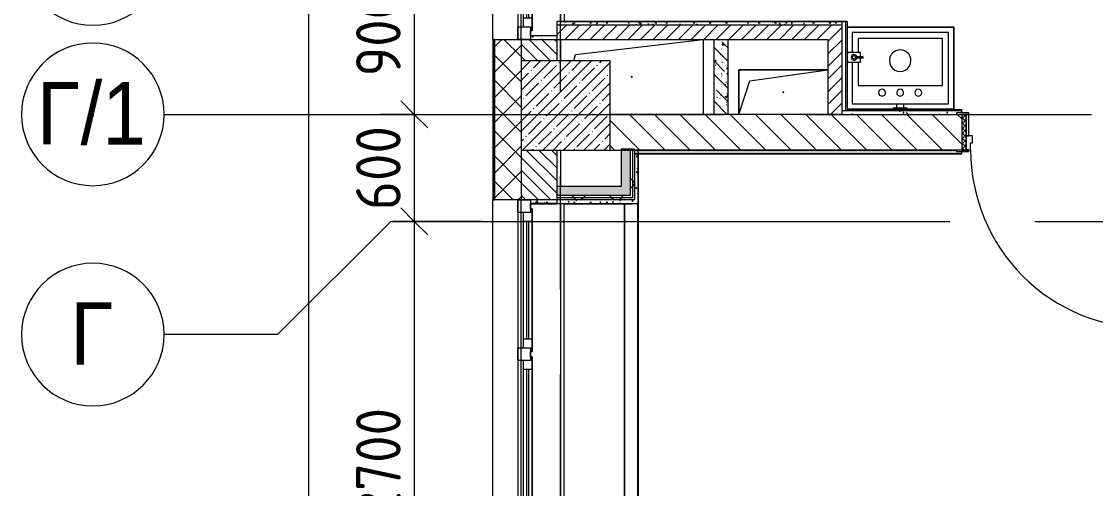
# Model space of a CAD drawing. Header units: millimetres. Extents: x -2911 to 185427, y -8553 to 29000.
# Drawn here: x -2911 to 3110, y 9002 to 11621 of the extents above; entities that cross this region are included whole.
import ezdxf

# ---------------------------------------------------------------- set-up
doc = ezdxf.new("R2010")
doc.units = ezdxf.units.MM
doc.linetypes.add('Осевая', pattern=[3175, 635, -476.25, 1587.5, -476.25])
for name, color, linetype, lineweight in [('A-ANNO-DIMS', 7, 'Continuous', 9), ('A-ANNO-DIMS-100', 7, 'Continuous', 9), ('A-DOOR', 7, 'Continuous', 9), ('A-DOOR-1', 7, 'Continuous', 13), ('A-DOOR-FRAM', 7, 'Continuous', 13), ('A-DOOR-FRAM-1', 7, 'Continuous', 9), ('A-GENM', 7, 'Continuous', 9), ('A-GLAZ', 7, 'Continuous', 9), ('A-GLAZ-1', 7, 'Continuous', 13), ('A-WALL', 7, 'Continuous', 9), ('I-WALL', 7, 'Continuous', 9), ('P-SANR-FIXT', 7, 'Continuous', 9), ('P-SANR-FIXT-1', 7, 'Continuous', 13), ('S-COLS', 7, 'Continuous', 9), ('Оси', 7, 'Continuous', 9), ('Оси-1', 7, 'Continuous', 20), ('Оси-2', 7, 'Осевая', 9)]:
    doc.layers.add(name, color=color, linetype=linetype, lineweight=lineweight)
for name, color, linetype, lineweight, true_color in [('A-WALL-1', 7, 'Continuous', 9, 0x3c3c3c), ('A-WALL-FNSH-1', 7, 'Continuous', 9, 0x3c3c3c), ('I-FURN-1', 7, 'Continuous', 9, 0xf0f0f0)]:
    doc.layers.add(name, color=color, linetype=linetype, lineweight=lineweight, true_color=true_color)
doc.styles.add('Arial', font='arial.ttf', dxfattribs={"width": 0.9, "height": 350})
doc.styles.add('ISOCPEUR', font='isocpeur.ttf', dxfattribs={"width": 0.9, "height": 250})
doc.dimstyles.new('ISO-2_5_0_9К_БОЛЬШОЙ', dxfattribs={"dimscale": 304.8, "dimtxt": 248.995294, "dimasz": 0.492126, "dimexe": 0.393701, "dimexo": 0.984252, "dimgap": 0, "dimtad": 1, "dimdec": 0, "dimrnd": 10, "dimzin": 0, "dimdsep": 46, "dimtxsty": 'ISOCPEUR', "dimblk1": 'OBLIQUE', "dimblk2": 'OBLIQUE', "dimsah": 1, "dimcen": 0.09, "dimdle": 0.393701, "dimazin": 0, "dimtfac": 1, "dimtdec": 4, "dimtix": 1, "dimtmove": 0, "dimatfit": 3, "dimfxl": 1, "dimtvp": 1, "dimtolj": 1, "dimtzin": 0, "dimarcsym": 2})
doc.dimstyles.new('ISO-2_5_0_9К_БОЛЬШОЙ_1', dxfattribs={"dimscale": 304.8, "dimtxt": 248.995294, "dimasz": 0.492126, "dimexe": 0.393701, "dimexo": 0.984252, "dimgap": 0, "dimtad": 1, "dimdec": 0, "dimrnd": 10, "dimzin": 0, "dimdsep": 46, "dimtxsty": 'ISOCPEUR', "dimblk1": 'OBLIQUE', "dimblk2": 'OBLIQUE', "dimsah": 1, "dimcen": 0.09, "dimdle": 0.393701, "dimazin": 0, "dimtfac": 1, "dimtdec": 4, "dimtix": 1, "dimtmove": 2, "dimatfit": 3, "dimfxl": 1, "dimtvp": 1, "dimtolj": 1, "dimtzin": 0, "dimarcsym": 2})
pattern_1 = [(45, (0, 0), (-35.35534, 35.35534), [])]
pattern_2 = [(0, (0, 0), (121.92, 30.48), [10.058, -81.382, 10.058, -81.382, -487.68]), (0, (0, 0), (121.92, 30.48), [-182.88, 10.058, -172.822, 10.058, -81.382, -213.36]), (0, (0, 0), (121.92, 30.48), [-457.2, 10.058, -50.902, 10.058, -142.342]), (120, (45.72, 15.24), (-87.356454, 90.34582), [10.058, -81.382, 10.058, -81.382, -487.68]), (120, (45.72, 15.24), (-87.356454, 90.34582), [-182.88, 10.058, -172.822, 10.058, -81.382, -213.36]), (120, (45.72, 15.24), (-87.356454, 90.34582), [-457.2, 10.058, -50.902, 10.058, -142.342]), (240, (60.96, 76.2), (-34.563546, -120.82582), [10.058, -81.382, 10.058, -81.382, -487.68]), (240, (60.96, 76.2), (-34.563546, -120.82582), [-182.88, 10.058, -172.822, 10.058, -81.382, -213.36]), (240, (60.96, 76.2), (-34.563546, -120.82582), [-457.2, 10.058, -50.902, 10.058, -142.342])]
pattern_3 = [(45, (0, 0), (-106.066, 106.066), []), (135, (0, 0), (-106.066, -106.066), [])]

# ---------------------------------------------------------------- blocks, each defined once
blk = doc.blocks.new('110_Дверь_СКБ_1Ст_Внутренняя1 - Д-4к_п__1100x2100h_Артистические EI30-33310874-План размещения напольных электротехнических лючков и розеток 2 этажа в осях 1-12')
at = {"layer": 'A-DOOR'}
h = blk.add_hatch(dxfattribs=at)
h.set_pattern_fill('FP_13', color=256, style=0, pattern_type=2)
h.set_pattern_definition([(135, (1751.41, 164.685), (-14.14214, -14.14214), []), (225, (1751.41, 164.685), (14.14214, -14.14214), [])])
h.paths.add_polyline_path([(537.5, 100), (537.5, -100), (562.5, -100), (562.5, 100)])
at = {"layer": 'A-DOOR-FRAM-1'}
h = blk.add_hatch(dxfattribs=at)
h.set_pattern_fill('FP_14', color=256, style=0, pattern_type=2)
h.set_pattern_definition([(45, (-371.384, 164.685), (-14.1421, 14.1421), []), (135, (-371.384, 164.685), (-14.1421, -14.1421), [])])
h.paths.add_polyline_path([(-512.5, 100), (-537.5, 100), (-537.5, -100), (-512.5, -100)])
at = {"layer": 'A-DOOR'}
blk.add_arc((-487.5, 100), 1000, 360, 90, dxfattribs=at)
at = {"layer": 'A-DOOR-1'}
for p, q in [((-487.5, 1100), (-487.5, 100)), ((-447.5, 1100), (-487.5, 1100)), ((-447.5, 100), (-447.5, 1100)), ((-487.5, 100), (-447.5, 100))]:
    blk.add_line(p, q, dxfattribs=at)
at = {"layer": 'A-DOOR-FRAM'}
for p, q in [((-497.5, 108), (-567.5, 108)), ((-567.5, 108), (-567.5, 100)), ((-567.5, 100), (-497.5, 100)), ((-512.5, 100), (-537.5, 100)), ((-537.5, 100), (-537.5, -100)), ((-487.5, 100), (-512.5, 100)), ((-512.5, 100), (-512.5, 20)), ((-512.5, -100), (-512.5, 100)), ((-497.5, 100), (-512.5, 100)), ((-512.5, 100), (-512.5, 99)), ((-512.5, 99), (-497.5, 99)), ((-497.5, 100), (-497.5, 108)), ((-497.5, 99), (-497.5, 100)), ((-487.5, 60), (-487.5, 100)), ((512.5, 100), (512.5, 60)), ((537.5, 100), (512.5, 100)), ((592.5, 108), (522.5, 108)), ((522.5, 108), (522.5, 100)), ((537.5, 100), (522.5, 100)), ((522.5, 100), (522.5, 99)), ((522.5, 100), (592.5, 100)), ((522.5, 99), (537.5, 99)), ((537.5, 20), (537.5, 100)), ((562.5, 100), (537.5, 100)), ((537.5, 100), (537.5, -100)), ((537.5, 99), (537.5, 100)), ((562.5, -100), (562.5, 100)), ((592.5, 100), (592.5, 108)), ((-512.5, 20), (-477.5, 20)), ((-497.5, 20), (-512.5, 20)), ((-512.5, 20), (-512.5, -100)), ((-497.5, -100), (-497.5, 20)), ((-477.5, 60), (-487.5, 60)), ((-477.5, 20), (-477.5, 60)), ((512.5, 60), (502.5, 60)), ((502.5, 60), (502.5, 20)), ((502.5, 20), (537.5, 20)), ((537.5, 20), (522.5, 20)), ((522.5, 20), (522.5, -100)), ((537.5, -100), (537.5, 20)), ((-497.5, -100), (-567.5, -100)), ((-567.5, -100), (-567.5, -108)), ((-567.5, -108), (-497.5, -108)), ((-537.5, -100), (-512.5, -100)), ((-512.5, -100), (-497.5, -100)), ((-497.5, -108), (-497.5, -100)), ((522.5, -100), (537.5, -100)), ((592.5, -100), (522.5, -100)), ((522.5, -100), (522.5, -108)), ((522.5, -108), (592.5, -108)), ((537.5, -100), (562.5, -100)), ((592.5, -108), (592.5, -100))]:
    blk.add_line(p, q, dxfattribs=at)
blk = doc.blocks.new('GM_Отверстие прямоугольное _в плите_ - Отверстие-21608348-План размещения напольных электротехнических лючков и розеток 2 этажа в осях 1-12')
at = {"layer": 'A-GENM'}
for p, q in [((-250, -125), (-250, 125)), ((-250, 125), (250, 125)), ((250, 125), (-250, 125)), ((-250, 125), (-250, -125)), ((-187.5, 62.5), (250, 125)), ((-250, -125), (-187.5, 62.5))]:
    blk.add_line(p, q, dxfattribs=at)
for start, end in [(360, 180), (180, 360)]:
    blk.add_arc((0, 0), 2.5, start, end, dxfattribs=at)
blk = doc.blocks.new('GM_Отверстие прямоугольное _в плите_ - Отверстие-22237344-План размещения напольных электротехнических лючков и розеток 2 этажа в осях 1-12')
at = {"layer": 'A-GENM'}
for p, q in [((-316, 126), (400, 210)), ((400, 210), (400, -210)), ((-325, 90), (-316, 126))]:
    blk.add_line(p, q, dxfattribs=at)
for start, end in [(360, 180), (180, 360)]:
    blk.add_arc((0, 0), 2.5, start, end, dxfattribs=at)
blk = doc.blocks.new('120_Окно_СКБ_1Ст - 120_Окно_СКБ_1Ст_1600х2500_h_ 2-22959204-План размещения напольных электротехнических лючков и розеток 2 этажа в осях 1-12')
at = {"layer": 'A-GLAZ'}
for p, q in [((800, -57), (-800, -57)), ((-680, -107), (680, -107)), ((680, -117), (-680, -117)), ((-780, -127), (-750, -127)), ((750, -127), (780, -127))]:
    blk.add_line(p, q, dxfattribs=at)
at = {"layer": 'A-GLAZ-1'}
for p, q in [((-800, -127), (-800, -57)), ((-800, -57), (-730, -57)), ((-730, -57), (-730, -127)), ((730, -127), (730, -57)), ((730, -57), (800, -57)), ((800, -57), (800, -127)), ((730, -87), (-730, -87)), ((-730, -87), (-730, -127)), ((-680, -137), (-680, -87)), ((680, -137), (680, -87)), ((730, -127), (730, -87)), ((-730, -127), (-800, -127)), ((-730, -127), (-750, -127)), ((-750, -127), (-750, -137)), ((-750, -137), (750, -137)), ((750, -137), (-750, -137)), ((800, -127), (730, -127)), ((750, -127), (730, -127)), ((750, -137), (750, -127))]:
    blk.add_line(p, q, dxfattribs=at)
blk = doc.blocks.new('120_Окно_СКБ_2Ст - 120_Окно_СКБ_2Ст 2100х2500 _мал створка справа_-22445857-План размещения напольных электротехнических лючков и розеток 2 этажа в осях 1-12')
at = {"layer": 'A-GLAZ'}
for p, q in [((1050, -57), (-1050, -57)), ((-930, -107), (100, -107)), ((100, -117), (-930, -117)), ((270, -107), (930, -107)), ((930, -117), (270, -117)), ((-1030, -127), (-1000, -127)), ((170, -127), (200, -127)), ((1000, -127), (1030, -127))]:
    blk.add_line(p, q, dxfattribs=at)
at = {"layer": 'A-GLAZ-1'}
for p, q in [((-1050, -127), (-1050, -57)), ((-1050, -57), (-980, -57)), ((-980, -57), (-980, -127)), ((150, -127), (150, -57)), ((150, -57), (220, -57)), ((220, -57), (220, -127)), ((980, -127), (980, -57)), ((980, -57), (1050, -57)), ((1050, -57), (1050, -127)), ((150, -87), (-980, -87)), ((-980, -87), (-980, -127)), ((-930, -137), (-930, -87)), ((100, -137), (100, -87)), ((150, -127), (150, -87)), ((980, -87), (220, -87)), ((220, -87), (220, -127)), ((270, -137), (270, -87)), ((930, -137), (930, -87)), ((980, -127), (980, -87)), ((-980, -127), (-1050, -127)), ((-980, -127), (-1000, -127)), ((-1000, -127), (-1000, -137)), ((-1000, -137), (170, -137)), ((170, -137), (-1000, -137)), ((220, -127), (150, -127)), ((170, -127), (150, -127)), ((170, -137), (170, -127)), ((220, -127), (200, -127)), ((200, -127), (200, -137)), ((200, -137), (1000, -137)), ((1000, -137), (200, -137)), ((1050, -127), (980, -127)), ((1000, -127), (980, -127)), ((1000, -137), (1000, -127))]:
    blk.add_line(p, q, dxfattribs=at)
blk = doc.blocks.new('BSC_Колонна _Прямоугольная - 500х500-V67-План размещения напольных электротехнических лючков и розеток 2 этажа в осях 1-12')
at = {"layer": 'S-COLS'}
h = blk.add_hatch(dxfattribs=at)
h.set_pattern_fill('FP_76', color=256, style=0, pattern_type=2)
h.set_pattern_definition([(45, (-140, -11150), (-57.0246, 57.0246), []), (45, (-82.975, -11150), (-57.0246, 57.0246), [100.806, -20.161, 3.353, -16.808])])
h.paths.add_polyline_path([(-250, -250), (250, -250), (250, 250), (-250, 250)])
for p, q in [((250, 250), (-250, 250)), ((-250, 250), (-250, -250)), ((250, -250), (250, 250)), ((-250, -250), (250, -250))]:
    blk.add_line(p, q, dxfattribs=at)
blk = doc.blocks.new('сифон - Для раковины-30615598-План размещения напольных электротехнических лючков и розеток 2 этажа в осях 1-12')
at = {"layer": 'P-SANR-FIXT'}
for p, q in [((200, 40), (191.1, 40)), ((191.1, -40), (191.1, 40)), ((200, 40), (200, -40)), ((191.1, -40), (200, -40))]:
    blk.add_line(p, q, dxfattribs=at)
at = {"layer": 'P-SANR-FIXT-1'}
for p, q in [((191.1, 20), (168.5, 20)), ((168.5, -20), (191.1, -20))]:
    blk.add_line(p, q, dxfattribs=at)
blk = doc.blocks.new('TOY_Диспансер мыло - Дозатор Elegance new 11654 019001 хром-30642362-План размещения напольных электротехнических лючков и розеток 2 этажа в осях 1-12')
at = {"layer": 'A-GENM'}
for p, q in [((97.5, 79.7), (97.5, 12)), ((122.2, 81.7), (99.5, 81.7)), ((122.2, 81.7), (102.9, 81.7)), ((127.9, 96.6), (122.2, 96.6)), ((122.2, 96.6), (122.2, 81.7)), ((122.2, 82.7), (122.2, 55.3)), ((127.9, 81.7), (127.9, 96.6)), ((127.9, 55.3), (127.9, 82.7)), ((146.9, 81.7), (127.9, 81.7)), ((150.5, 81.7), (127.9, 81.7)), ((152.5, 12), (152.5, 79.7)), ((99.5, 10), (105, 10)), ((145, 10), (105, 10)), ((105, 10), (105, 7.5)), ((145, 7.5), (145, 10)), ((145, 10), (150.5, 10))]:
    blk.add_line(p, q, dxfattribs=at)
blk.add_circle((125, 45.7), 10, dxfattribs=at)
for centre, radius, start, end in [((99.5, 79.7), 2, 90, 180), ((125, 45.7), 15.7, 100.43534, 79.36502), ((150.5, 79.7), 2, 360, 90), ((99.5, 12), 2, 180, 270), ((150.5, 12), 2, 270, 360)]:
    blk.add_arc(centre, radius, start, end, dxfattribs=at)
blk = doc.blocks.new('Мойка кухонная - Раковина Roca Victoria-N Unik 600х460 мм-V159-План размещения напольных электротехнических лючков и розеток 2 этажа в осях 1-12')
at = {"layer": 'P-SANR-FIXT'}
for p, q in [((270, 0), (-270, 0)), ((-270, 0), (-270, -400)), ((270, -232.1), (270, 0)), ((236.1, -102.3), (-236.6, -102.3)), ((-236.6, -102.3), (-236.6, -366.4)), ((236.1, -232.1), (236.1, -102.3)), ((236.1, -366.4), (236.1, -287.1)), ((270, -400), (270, -287.1)), ((-270, -400), (270, -400)), ((-236.6, -366.4), (236.1, -366.4))]:
    blk.add_line(p, q, dxfattribs=at)
for centre, radius, start, end in [((-101.6, -61.9), 19, 90, 180), ((-101.6, -61.9), 19, 360, 90), ((0, -61.9), 19, 360, 180), ((101.6, -61.9), 19.1, 360, 180), ((-101.6, -61.9), 19, 180, 270), ((-101.6, -61.9), 19.1, 270, 360), ((0, -61.9), 19, 180, 360), ((101.6, -61.9), 19.1, 180, 360), ((0, -241.3), 60.5, 360, 180), ((0, -241.3), 60.5, 180, 360)]:
    blk.add_arc(centre, radius, start, end, dxfattribs=at)
blk = doc.blocks.new('Зашивка приборов отопления42 - Зашивка приборов отопления-33374801-План размещения напольных электротехнических лючков и розеток 2 этажа в осях 1-12')
at = {"layer": 'A-WALL'}
for p, q in [((37471.9, 23439), (35391.9, 23439)), ((35391.9, 23079), (37471.9, 23079)), ((37471.9, 23079), (35391.9, 23079)), ((35391.9, 23004), (37471.9, 23004))]:
    blk.add_line(p, q, dxfattribs=at)
blk = doc.blocks.new('Ось сетки - D8-29747960-План размещения напольных электротехнических лючков и розеток 2 этажа в осях 1-12')
at = {"layer": 'Оси-1'}
for start, end in [(360, 180), (180, 360)]:
    blk.add_arc((0, 0), 4, start, end, dxfattribs=at)
blk = doc.blocks.new('DIMBLOCK19-План размещения напольных электротехнических лючков и розеток 2 этажа в осях 1-12')
at = {"layer": 'A-ANNO-DIMS-100', "lineweight": 20}
for p, q in [((-708.7, 12000), (-783.7, 12075)), ((-708.7, 12000), (-633.7, 11925)), ((-708.7, 11100), (-783.7, 11175)), ((-708.7, 11100), (-633.7, 11025))]:
    blk.add_line(p, q, dxfattribs=at)
at = {"layer": 'A-ANNO-DIMS-100'}
for p, q in [((-333.7, 12000), (-828.7, 12000)), ((-708.7, 12000), (-708.7, 11100)), ((-708.7, 12000), (-333.7, 12000)), ((-902.6, 11100), (-588.7, 11100)), ((-708.7, 11100), (-902.6, 11100))]:
    blk.add_line(p, q, dxfattribs=at)
at = {"layer": 'A-ANNO-DIMS-100', "color": 0, "insert": (-1035.3, 11313), "char_height": 250, "width": 568.858, "attachment_point": 1, "rotation": 90, "line_spacing_factor": 1.149209, "style": 'ISOCPEUR'}
blk.add_mtext('900', dxfattribs=at)
blk = doc.blocks.new('_Oblique')
at = {"color": 0, "linetype": 'ByBlock', "lineweight": -2}
blk.add_line((-0.5, -0.5), (0.5, 0.5), dxfattribs=at)
blk = doc.blocks.new('DIMBLOCK20-План размещения напольных электротехнических лючков и розеток 2 этажа в осях 1-12')
at = {"layer": 'A-ANNO-DIMS-100', "lineweight": 20}
for p, q in [((-708.7, 11100), (-783.7, 11175)), ((-708.7, 11100), (-633.7, 11025)), ((-708.7, 10500), (-783.7, 10575)), ((-708.7, 10500), (-633.7, 10425))]:
    blk.add_line(p, q, dxfattribs=at)
at = {"layer": 'A-ANNO-DIMS-100'}
for p, q in [((-902.6, 11100), (-588.7, 11100)), ((-708.7, 11100), (-902.6, 11100)), ((-708.7, 11100), (-708.7, 10500)), ((-333.7, 10500), (-828.7, 10500)), ((-708.7, 10500), (-333.7, 10500))]:
    blk.add_line(p, q, dxfattribs=at)
at = {"layer": 'A-ANNO-DIMS-100', "color": 0, "insert": (-1035.3, 10563), "char_height": 250, "width": 568.858, "attachment_point": 1, "rotation": 90, "line_spacing_factor": 1.149209, "style": 'ISOCPEUR'}
blk.add_mtext('600', dxfattribs=at)
blk = doc.blocks.new('DIMBLOCK21-План размещения напольных электротехнических лючков и розеток 2 этажа в осях 1-12')
at = {"layer": 'A-ANNO-DIMS-100', "lineweight": 20}
for p, q in [((-708.7, 10500), (-783.7, 10575)), ((-708.7, 10500), (-633.7, 10425)), ((-708.7, 7800), (-783.7, 7875)), ((-708.7, 7800), (-633.7, 7725))]:
    blk.add_line(p, q, dxfattribs=at)
at = {"layer": 'A-ANNO-DIMS-100'}
for p, q in [((-333.7, 10500), (-828.7, 10500)), ((-708.7, 10500), (-708.7, 7800)), ((-708.7, 10500), (-333.7, 10500)), ((-902.6, 7800), (-588.7, 7800)), ((-708.7, 7800), (-902.6, 7800))]:
    blk.add_line(p, q, dxfattribs=at)
at = {"layer": 'A-ANNO-DIMS-100', "color": 0, "insert": (-1035.3, 8834), "char_height": 250, "width": 758.478, "attachment_point": 1, "rotation": 90, "line_spacing_factor": 1.149209, "style": 'ISOCPEUR'}
blk.add_mtext('2700', dxfattribs=at)
blk = doc.blocks.new('DIMBLOCK24-План размещения напольных электротехнических лючков и розеток 2 этажа в осях 1-12')
at = {"layer": 'A-ANNO-DIMS-100'}
for p, q in [((-1301.6, 27120), (-1301.6, -120)), ((-1495.5, 27000), (-1181.6, 27000)), ((-1301.6, 27000), (-1495.5, 27000)), ((-1495.5, 0), (-1181.6, 0)), ((-1301.6, 0), (-1495.5, 0))]:
    blk.add_line(p, q, dxfattribs=at)
at = {"layer": 'A-ANNO-DIMS-100', "lineweight": 20}
for p, q in [((-1301.6, 27000), (-1376.6, 27075)), ((-1301.6, 27000), (-1226.6, 26925)), ((-1301.6, 0), (-1376.6, 75)), ((-1301.6, 0), (-1226.6, -75))]:
    blk.add_line(p, q, dxfattribs=at)
at = {"layer": 'A-ANNO-DIMS-100', "color": 0, "insert": (-1628.2, 13572), "char_height": 250, "width": 948.097, "attachment_point": 1, "rotation": 90, "line_spacing_factor": 1.149209, "style": 'ISOCPEUR'}
blk.add_mtext('27000', dxfattribs=at)

msp = doc.modelspace()

# ---------------------------------------------------------------- hatches: boundary and pattern name
at = {"layer": 'A-WALL'}
h = msp.add_hatch(dxfattribs=at)
h.set_pattern_fill('FP_12', color=256, style=0, pattern_type=2)
h.set_pattern_definition([(45, (0, 0), (-70.7107, 70.7107), []), (135, (0, 0), (-70.7107, -70.7107), [])])
h.paths.add_polyline_path([(-110, -100), (-110, 5220), (-260, 5220), (-260, -100)])
h.paths.add_polyline_path([(-260, 7320), (-110, 7320), (-110, 8520), (-260, 8520), (-260, 7510.9)])
h.paths.add_polyline_path([(-110, 10620), (-110, 11520), (-260, 11520), (-260, 10620)])
h.paths.add_polyline_path([(-260, 13120), (-110, 13120), (-110, 15350), (-260, 15350), (-260, 14836.5)])
h = msp.add_hatch(dxfattribs=at)
h.set_pattern_fill('FP_16', color=256, style=0, pattern_type=2)
h.set_pattern_definition([(135, (0, 0), (-35.35534, -35.35534), [])])
h.paths.add_polyline_path([(-110, 7900), (90, 7900), (90, 8520), (-110, 8520)])
h.paths.add_polyline_path([(-110, 10620), (90, 10620), (90, 10900), (-110, 10900), (-110, 10650.5)])
h.paths.add_polyline_path([(-52.9, 11400), (90, 11400), (90, 11520), (-110, 11520), (-110, 11400)])
h.paths.add_polyline_path([(90, 13120), (90, 14700), (-110, 14700), (-110, 13120)])
at = {"layer": 'I-WALL'}
h = msp.add_hatch(dxfattribs=at)
h.set_pattern_fill('FP_87', color=256, style=0, pattern_type=2)
h.set_pattern_definition(pattern_2)
h.paths.add_polyline_path([(1690, 11600), (1690, 11620), (90, 11620), (90, 11600), (1462, 11600)])
h = msp.add_hatch(dxfattribs=at)
h.set_pattern_fill('FP_39', color=256, style=0, pattern_type=2)
h.set_pattern_definition(pattern_1)
h.paths.add_polyline_path([(1610, 11520), (1690, 11520), (1690, 11600), (90, 11600), (90, 11520), (1462, 11520)])
h = msp.add_hatch(dxfattribs=at)
h.set_pattern_fill('FP_87', color=256, style=0, pattern_type=2)
h.set_pattern_definition(pattern_2)
h.paths.add_polyline_path([(90, 11520), (90, 11540), (-58, 11540), (-58, 11520)])
h = msp.add_hatch(dxfattribs=at)
h.set_pattern_fill('FP_40', color=256, style=0, pattern_type=2)
h.set_pattern_definition([(135, (0, 0), (-75.4342, -75.4342), [106.68, -17.78, 3.556, -17.78]), (135, (0, 75.39), (-75.4342, -75.4342), []), (50, (0, 0), (127.5292, -11.1576), [13.335, -146.685]), (355, (0, 0), (-24.6697, 133.74), [10.668, -117.348]), (100.451, (10.63, -0.93), (102.8597, 122.5818), [11.333, -124.663]), (46.184, (0, 35.56), (189.7552, -29.4304), [20.002, -220.027]), (96.636, (15.81, 33.1), (166.1822, 173.1996), [17, -186.995]), (351.184, (0, 35.56), (166.184, 173.1976), [16.002, -176.022]), (21, (17.78, 26.67), (106.1303, -71.586), [13.335, -146.685]), (326, (17.78, 26.67), (43.2619, 128.9318), [10.668, -117.348]), (71.451, (26.62, 20.7), (149.392, 57.345), [11.333, -124.663]), (37.5, (0, 0), (2.16223, 59.18836), [3.353, -112.573, 3.353, -115.773, -117.792]), (37.5, (0, 0), (2.16223, 59.18836), [-235.052, 3.353, -114.44]), (7.5, (0, 0), (46.77386, 70.12615), [3.353, -64.567, 3.353, -109.906, -44.894]), (7.5, (0, 0), (46.77386, 70.12615), [-181.178, 3.353, -41.542]), (327.5, (-39.65, 0), (94.91367, -4.0101), [3.353, -41.097, 3.353, -135.331, -184.023]), (327.5, (-39.65, 0), (94.91367, -4.0101), [-183.134, 3.353, -180.67]), (317.5, (-57.43, 0), (103.6906, 17.7988), [3.353, -54.432, 3.353, -88.748, -130.683]), (317.5, (-57.43, 0), (103.6906, 17.7988), [-149.885, 3.353, -127.33])])
h.paths.add_polyline_path([(1050, 11100), (1050, 11520), (970, 11520), (970, 11100)])
h = msp.add_hatch(dxfattribs=at)
h.set_pattern_fill('FP_39', color=256, style=0, pattern_type=2)
h.set_pattern_definition(pattern_1)
h.paths.add_polyline_path([(1690, 11100), (1690, 11520), (1610, 11520), (1610, 11100)])
h = msp.add_hatch(dxfattribs=at)
h.set_pattern_fill('FP_11', color=256, style=0, pattern_type=2)
h.set_pattern_definition([(135, (0, 0), (-70.7107, -70.7107), [])])
h.paths.add_polyline_path([(3560, 10900), (3560, 11100), (3460, 11100), (3460, 10900), (3490, 10900)])
h.paths.add_polyline_path([(2125, 10900), (2360, 10900), (2360, 11100), (390, 11100), (390, 10900), (1793.5, 10900)])
h = msp.add_hatch(dxfattribs=at)
h.set_pattern_fill('FP_87', color=256, style=0, pattern_type=2)
h.set_pattern_definition(pattern_2)
h.paths.add_polyline_path([(3540, 11100), (3540, 11120), (3460, 11120), (3460, 11108), (3490, 11107.5), (3490, 11100)])
h.paths.add_polyline_path([(2125, 11100), (2330, 11100.9), (2330, 11108), (2360, 11108), (2360, 11120), (1690, 11120), (1690, 11100), (1959.2, 11100)])
for points in [[(501, 10695), (501, 10905), (451, 10905), (451, 10695)], [(136, 10645), (501, 10645), (501, 10695), (90, 10695), (90, 10645)]]:
    msp.add_hatch(color=256, dxfattribs=at).paths.add_polyline_path(points)
h = msp.add_hatch(dxfattribs=at)
h.set_pattern_fill('FP_88', color=256, style=0, pattern_type=2)
h.set_pattern_definition(pattern_3)
h.paths.add_polyline_path([(501, 10645), (513.5, 10645), (513.5, 10905), (501, 10905), (501, 10650.5)])
h = msp.add_hatch(dxfattribs=at)
h.set_pattern_fill('FP_88', color=256, style=0, pattern_type=2)
h.set_pattern_definition(pattern_3)
h.paths.add_polyline_path([(513.5, 10632.5), (526, 10632.5), (526, 10905), (513.5, 10905), (513.5, 10645)])
h = msp.add_hatch(dxfattribs=at)
h.set_pattern_fill('FP_87', color=256, style=0, pattern_type=2)
h.set_pattern_definition(pattern_2)
h.paths.add_polyline_path([(4260, 10880), (4260, 10900), (3490, 10900), (3490, 10892), (3460, 10892), (3460, 10880), (4114, 10880)])
h.paths.add_polyline_path([(2360, 10880), (2360, 10892), (2330, 10892), (2330, 10900), (526, 10900), (526, 10880), (2125, 10880)])
h = msp.add_hatch(dxfattribs=at)
h.set_pattern_fill('FP_87', color=256, style=0, pattern_type=2)
h.set_pattern_definition(pattern_2)
h.paths.add_polyline_path([(546, 10600), (546, 10900), (526, 10900), (526, 10600)])
h = msp.add_hatch(dxfattribs=at)
h.set_pattern_fill('FP_87', color=256, style=0, pattern_type=2)
h.set_pattern_definition(pattern_2)
h.paths.add_polyline_path([(90, 10600), (90, 10620), (-58, 10620), (-58, 10600)])
h = msp.add_hatch(dxfattribs=at)
h.set_pattern_fill('FP_88', color=256, style=0, pattern_type=2)
h.set_pattern_definition(pattern_3)
h.paths.add_polyline_path([(513.5, 10632.5), (513.5, 10645), (90, 10645), (90, 10632.5), (467.5, 10632.5)])
h = msp.add_hatch(dxfattribs=at)
h.set_pattern_fill('FP_88', color=256, style=0, pattern_type=2)
h.set_pattern_definition(pattern_3)
h.paths.add_polyline_path([(526, 10620), (526, 10632.5), (90, 10632.5), (90, 10620), (467.5, 10620)])
h = msp.add_hatch(dxfattribs=at)
h.set_pattern_fill('FP_87', color=256, style=0, pattern_type=2)
h.set_pattern_definition(pattern_2)
h.paths.add_polyline_path([(526, 10600), (526, 10620), (90, 10620), (90, 10600), (467.5, 10600)])

# ---------------------------------------------------------------- linework, layer by layer
at = {"layer": 'A-WALL'}
for p, q in [((-268, 11520), (-268, 13120)), ((-263, 11520), (-263, 10620)), ((-260, 11520), (-260, 10620)), ((-110, 11520), (-110, 11400)), ((1690, 11100), (2330, 11100)), ((-110, 10900), (-110, 10620)), ((390, 10900), (2330, 10900)), ((501, 10905), (501, 10645)), ((513.5, 10905), (513.5, 10632.5)), ((2330, 10900), (526, 10900)), ((-268, 8520), (-268, 10620)), ((501, 10645), (90, 10645)), ((513.5, 10632.5), (90, 10632.5))]:
    msp.add_line(p, q, dxfattribs=at)
at = {"layer": 'A-WALL-1'}
for p, q in [((90, 11620), (90, 11400)), ((1690, 11620), (90, 11620)), ((1690, 11600), (90, 11600)), ((1690, 11100), (1690, 11620)), ((-260, 11520), (90, 11520)), ((90, 11540), (-58, 11540)), ((-58, 11540), (-58, 11520)), ((90, 11520), (1610, 11520)), ((970, 11520), (970, 11100)), ((1050, 11100), (1050, 11520)), ((1610, 11520), (1610, 11100)), ((1690, 11100), (390, 11100)), ((1710, 11120), (1690, 11120)), ((2360, 11108), (2360, 11120)), ((90, 10900), (90, 10600)), ((526, 10905), (451, 10905)), ((451, 10905), (451, 10695)), ((526, 10905), (526, 10620)), ((546, 10600), (546, 10900)), ((526, 10880), (2360, 10880)), ((2360, 10880), (2360, 10892)), ((451, 10695), (90, 10695)), ((526, 10620), (-260, 10620)), ((-58, 10620), (-58, 10600)), ((90, 10600), (546, 10600))]:
    msp.add_line(p, q, dxfattribs=at)
at = {"layer": 'A-WALL-FNSH-1'}
for p, q in [((130, 11621), (130, 11620)), ((1710, 11621), (131, 11621)), ((1710, 11620), (1710, 11621)), ((130, 11620), (1710, 11620)), ((-260, 11520), (-268, 11520)), ((-268, 11520), (-268, 10620)), ((90, 11541), (-58, 11541)), ((-58, 11541), (-58, 11540)), ((526, 10879), (2360, 10879)), ((546.5, 10890), (545.5, 10890)), ((545.5, 10890), (545.5, 10620)), ((546.5, 10620), (546.5, 10890)), ((2360, 10879), (2360, 10880)), ((-268, 10620), (-260, 10620)), ((90, 10600), (-58, 10600)), ((-58, 10600), (-58, 10599)), ((-58, 10599), (90, 10599)), ((90, 10599), (90, 10600)), ((131, 10600), (131, 10599)), ((131, 10599), (508.5, 10599)), ((508.5, 10599), (508.5, 10600)), ((545.5, 10620), (546.5, 10620))]:
    msp.add_line(p, q, dxfattribs=at)
at = {"layer": 'I-FURN-1'}
for p, q in [((2315, 11588.4), (1718, 11588.4)), ((1718, 11588.4), (2315, 11588.4)), ((2315, 11128.4), (2315, 11588.4)), ((2315, 11588.4), (2315, 11128.4)), ((1718, 11128.4), (2315, 11128.4)), ((1975, 11128.4), (1718, 11128.4)), ((2315, 11128.4), (2055, 11128.4))]:
    msp.add_line(p, q, dxfattribs=at)
at = {"layer": 'I-WALL'}
for p, q in [((-110, 11520), (-110, 13120)), ((110, 13120), (110, 11621)), ((131, 13120), (131, 11621)), ((110, 11621), (131, 11621)), ((1710, 11120), (1710, 11620)), ((1718, 11620), (1710, 11620)), ((1718, 11620), (1718, 11128)), ((110, 11520), (110, 11400)), ((2360.5, 11120), (1710, 11120)), ((1718, 11128), (2360.5, 11128)), ((2360.5, 11120), (2360.5, 11128)), ((110, 10900), (110, 10695)), ((-110, 8520), (-110, 10620)), ((110, 10600), (110, 8520)), ((130, 10600), (130, 8520)), ((545.5, 8520), (545.5, 10600)), ((546.5, 10620), (546.5, 8520))]:
    msp.add_line(p, q, dxfattribs=at)
at = {"layer": 'Оси'}
for p, q in [((-2111, 11100), (389, 11100)), ((-841, 10500), (-1476, 9865)), ((-841, 10500), (1659, 10500)), ((-1476, 9865), (-2111, 9865))]:
    msp.add_line(p, q, dxfattribs=at)
at = {"layer": 'Оси-2'}
for p, q in [((110, 593.7), (110, 12880)), ((389, 11100), (35990, 11100)), ((1659, 10500), (35990, 10500))]:
    msp.add_line(p, q, dxfattribs=at)

# ---------------------------------------------------------------- block references
at = {"layer": 'A-DOOR', "rotation": 180}
msp.add_blockref('110_Дверь_СКБ_1Ст_Внутренняя1 - Д-4к_п__1100x2100h_Артистические EI30-33310874-План размещения напольных электротехнических лючков и розеток 2 этажа в осях 1-12', (2922.5, 11000), dxfattribs=at)
at = {"layer": 'A-GENM'}
for name, p in [('GM_Отверстие прямоугольное _в плите_ - Отверстие-22237344-План размещения напольных электротехнических лючков и розеток 2 этажа в осях 1-12', (510, 11310)), ('GM_Отверстие прямоугольное _в плите_ - Отверстие-21608348-План размещения напольных электротехнических лючков и розеток 2 этажа в осях 1-12', (1360, 11225))]:
    msp.add_blockref(name, p, dxfattribs=at)
at = {"layer": 'A-GLAZ', "rotation": 89.99999999999993}
for name, p in [('120_Окно_СКБ_1Ст - 120_Окно_СКБ_1Ст_1600х2500_h_ 2-22959204-План размещения напольных электротехнических лючков и розеток 2 этажа в осях 1-12', (-185, 12320)), ('120_Окно_СКБ_2Ст - 120_Окно_СКБ_2Ст 2100х2500 _мал створка справа_-22445857-План размещения напольных электротехнических лючков и розеток 2 этажа в осях 1-12', (-185, 9570))]:
    msp.add_blockref(name, p, dxfattribs=at)
at = {"layer": 'A-WALL', "rotation": 90.0000000000001}
msp.add_blockref('Зашивка приборов отопления42 - Зашивка приборов отопления-33374801-План размещения напольных электротехнических лючков и розеток 2 этажа в осях 1-12', (23549, -26871.9), dxfattribs=at)
at = {"layer": 'P-SANR-FIXT'}
for name, p, rotation in [('Мойка кухонная - Раковина Roca Victoria-N Unik 600х460 мм-V159-План размещения напольных электротехнических лючков и розеток 2 этажа в осях 1-12', (2015, 11159.9), 180), ('TOY_Диспансер мыло - Дозатор Elegance new 11654 019001 хром-30642362-План размещения напольных электротехнических лючков и розеток 2 этажа в осях 1-12', (1710.5, 11544.5), 269.9999999999999), ('сифон - Для раковины-30615598-План размещения напольных электротехнических лючков и розеток 2 этажа в осях 1-12', (2015, 11328.4), 270.0000000000015)]:
    msp.add_blockref(name, p, dxfattribs=dict(at, rotation=rotation))
at = {"layer": 'S-COLS'}
msp.add_blockref('BSC_Колонна _Прямоугольная - 500х500-V67-План размещения напольных электротехнических лючков и розеток 2 этажа в осях 1-12', (140, 11150), dxfattribs=at)
at = {"layer": 'Оси-1', "xscale": 99.99999999999993, "yscale": 99.99999999999993, "zscale": 99.99999999999993, "rotation": 269.9999999999994}
for p in [(-2511, 12000), (-2511, 11100), (-2511, 9865)]:
    msp.add_blockref('Ось сетки - D8-29747960-План размещения напольных электротехнических лючков и розеток 2 этажа в осях 1-12', p, dxfattribs=at)

# ---------------------------------------------------------------- texts
at = {"layer": 'Оси', "char_height": 350, "attachment_point": 1, "style": 'Arial'}
for s, insert, width in [('\\fArial|b0|i0|c204|p34|;\\W.9;Г', (-2824.4, 11281), 295.823), ('/1', (-2580.3, 11281), 454.557), ('\\fArial|b0|i0|c204|p34|;\\W.9;Г', (-2636.8, 10046), 295.823)]:
    msp.add_mtext(s, dxfattribs=dict(at, insert=insert, width=width))

# ---------------------------------------------------------------- dimensions: what is measured, and where the dimension line sits
at = {"layer": 'A-ANNO-DIMS'}
dim = msp.add_linear_dim(base=(-1301.6, 0), p1=(-1195.5, 27000), p2=(-1195.5, 0), angle=90, dimstyle='ISO-2_5_0_9К_БОЛЬШОЙ_1', override={"dimpost": '<>', "dimfxl": 26999.999823}, dxfattribs=at)
dim.commit()
dim.dimension.update_dxf_attribs({"geometry": 'DIMBLOCK24-План размещения напольных электротехнических лючков и розеток 2 этажа в осях 1-12', "text_midpoint": (-1461.5, 14046), "dimtype": 160, "text_rotation": 90})
for base, p1, p2, override, picture, middle in [((-708.7, 11100), (-33.7, 12000), (-602.6, 11100), {"dimpost": '<>', "dimfxl": 1064.73967}, 'DIMBLOCK19-План размещения напольных электротехнических лючков и розеток 2 этажа в осях 1-12', (-833.7, 11550)), ((-708.7, 10500), (-602.6, 11100), (-33.7, 10500), {"dimpost": '<>', "dimfxl": 826.843737}, 'DIMBLOCK20-План размещения напольных электротехнических лючков и розеток 2 этажа в осях 1-12', (-833.7, 10800)), ((-708.7, 7800), (-33.7, 10500), (-602.6, 7800), {"dimpost": '<>', "dimfxl": 2759.288054}, 'DIMBLOCK21-План размещения напольных электротехнических лючков и розеток 2 этажа в осях 1-12', (-833.7, 9150))]:
    dim = msp.add_linear_dim(base=base, p1=p1, p2=p2, angle=90, dimstyle='ISO-2_5_0_9К_БОЛЬШОЙ', override=override, dxfattribs=at)
    dim.commit()
    dim.dimension.update_dxf_attribs({"geometry": picture, "text_midpoint": middle})

doc.saveas('drawing.dxf')
